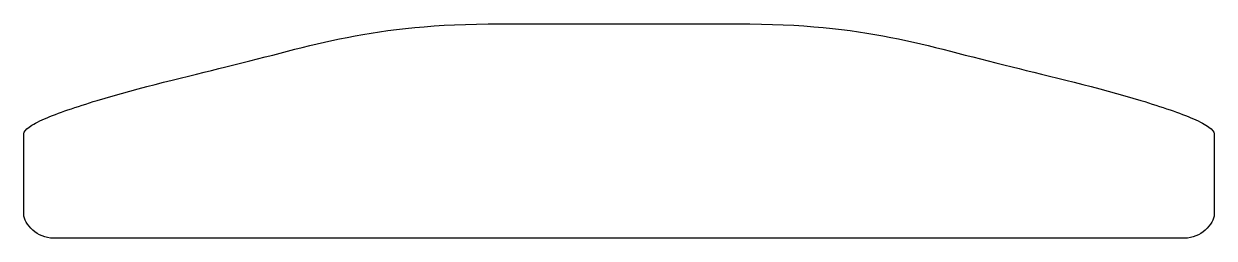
# Model space of a CAD drawing. Extents: x 0 to 173, y 0 to 31.
import ezdxf

# ---------------------------------------------------------------- set-up
doc = ezdxf.new("R2010")
doc.units = 0
doc.layers.add('Layer_1', color=7, linetype='CONTINUOUS')

msp = doc.modelspace()

# ---------------------------------------------------------------- linework, layer by layer
at = {"layer": 'Layer_1', "color": 1}
for points in [[(69.095693, 31.180913), (86.302635, 31.180913), (103.503869, 31.180913)], [(0.094488, 3.584466), (0.094488, 15.245442)], [(172.512138, 15.245442), (172.512138, 3.584466)], [(168.250267, 0.094488), (86.302635, 0.094488), (4.356359, 0.094488)]]:
    msp.add_lwpolyline(points, dxfattribs=at)
msp.add_lwpolyline([(69.095693, 31.180913)], close=True, dxfattribs=at)
for points in [[(29.348897, 24.929008), (42.136966, 28.021001), (50.226855, 31.180913), (69.095693, 31.180913)], [(103.503869, 31.180913), (122.372741, 31.180913), (130.46263, 28.021001), (143.250658, 24.929008)], [(10.723725, 20.061052), (16.771498, 21.872919), (24.134774, 23.668308), (29.348897, 24.929008)], [(143.250658, 24.929008), (148.464818, 23.668308), (155.833729, 21.872919), (161.881499, 20.061052)], [(3.086249, 17.400302), (5.005795, 18.244006), (7.69988, 19.155099), (10.723725, 20.061052)], [(161.881499, 20.061052), (164.905389, 19.155099), (167.599478, 18.244006), (169.51899, 17.400302)], [(0.850885, 16.204951), (1.362331, 16.574589), (2.126513, 16.978393), (3.086249, 17.400302)], [(169.51899, 17.400302), (170.47868, 16.978393), (171.242938, 16.574816), (171.75435, 16.204951)], [(0.094488, 15.245442), (0.094488, 15.50623), (0.339402, 15.835162), (0.850885, 16.204951)], [(171.75435, 16.204951), (172.265758, 15.835313), (172.512138, 15.505927), (172.512138, 15.245442)], [(1.384328, 1.27098), (0.589417, 1.968189), (0.094488, 2.868283), (0.094488, 3.584466)], [(172.512138, 3.584466), (172.512138, 2.868283), (172.015818, 1.968189), (171.22087, 1.27098)], [(4.356359, 0.094488), (3.247672, 0.094488), (2.179238, 0.573732), (1.384328, 1.27098)], [(171.22087, 1.27098), (170.425997, 0.573732), (169.35892, 0.094488), (168.250267, 0.094488)]]:
    msp.add_open_spline(points, degree=3, dxfattribs=at)

doc.saveas('drawing.dxf')
